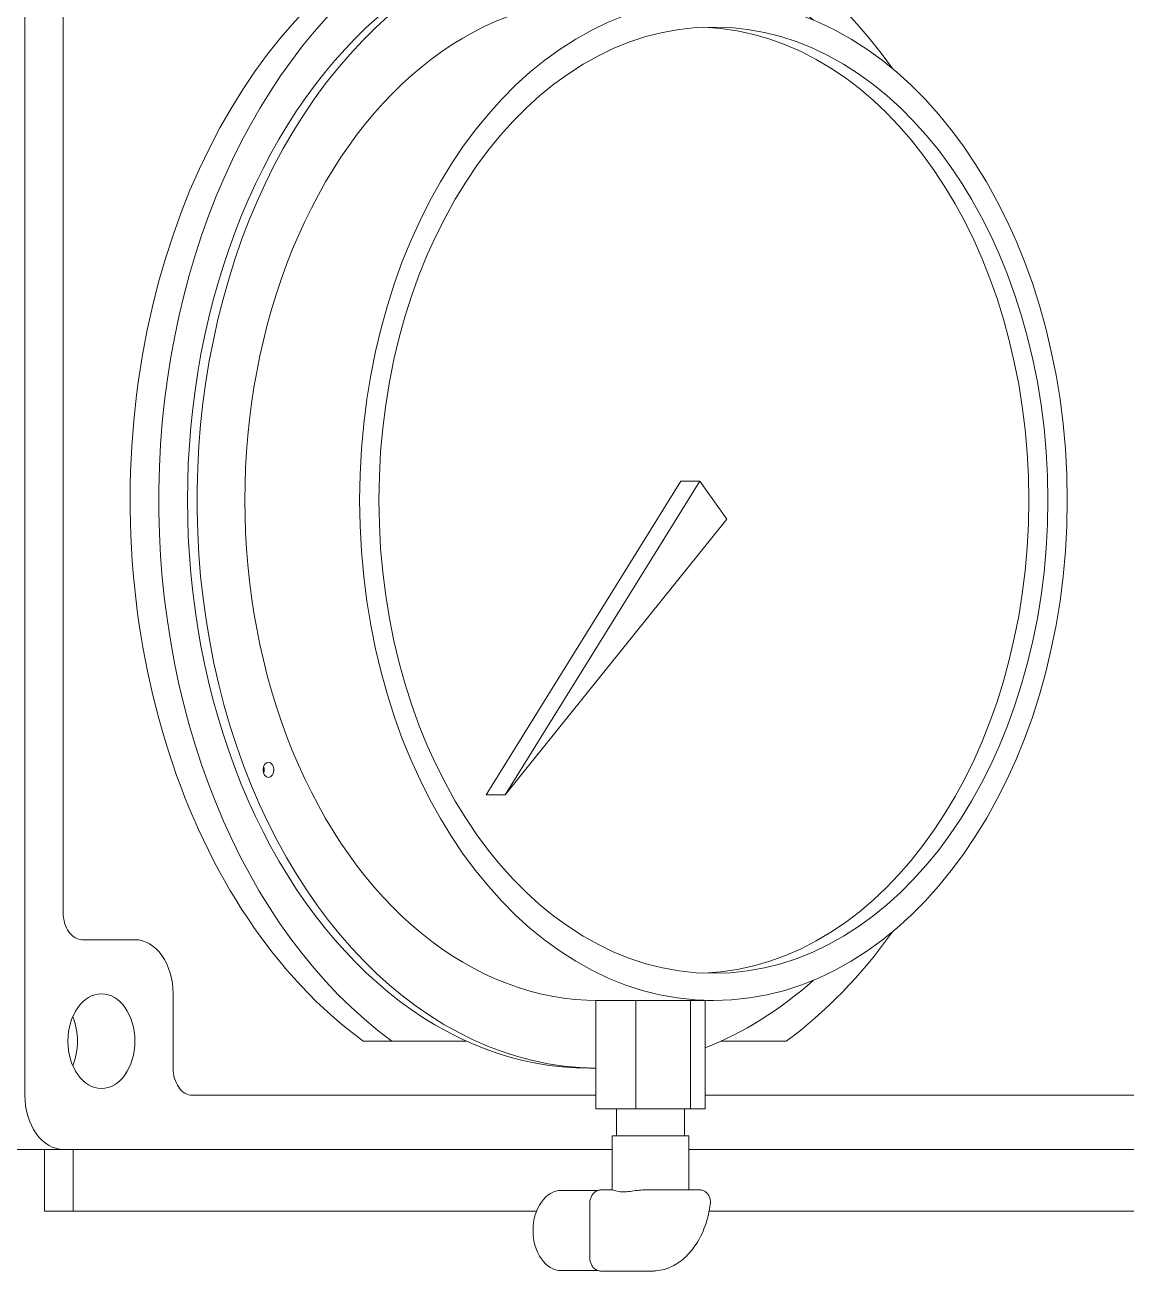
# Model space of a CAD drawing. Header units: inches. Extents: x 20 to 536, y 8 to 344.
# Drawn here: x 128.35 to 133.44, y 121.34 to 127.1 of the extents above; entities that cross this region are included whole.
import ezdxf

# ---------------------------------------------------------------- set-up
doc = ezdxf.new("R2010")
doc.units = ezdxf.units.IN
doc.header["$LTSCALE"] = 16
doc.header["$MEASUREMENT"] = 0
doc.layers.add('Visible (ANSI)', color=7, linetype='Continuous', lineweight=50)

msp = doc.modelspace()

# ---------------------------------------------------------------- linework, layer by layer
at = {"layer": 'Visible (ANSI)', "linetype": 'Continuous', "lineweight": 18}
for p, q in [((128.35036, 122.153472), (128.35036, 129.653472)), ((128.527162, 122.997222), (128.527162, 128.809722)), ((130.481432, 123.542193), (131.381477, 124.991826)), ((130.56982, 123.542193), (131.469865, 124.991826)), ((131.381477, 124.991826), (131.469865, 124.991826)), ((131.469865, 124.991826), (131.594865, 124.815049)), ((131.594865, 124.815049), (130.56982, 123.542193)), ((130.481432, 123.542193), (130.56982, 123.542193)), ((128.858593, 122.872222), (128.61555, 122.872222)), ((129.03537, 122.278508), (129.03537, 122.622222)), ((131.173606, 122.590937), (130.98818, 122.590937)), ((130.98818, 122.590937), (130.98818, 122.090937)), ((131.426902, 122.590937), (131.173606, 122.590937)), ((131.173606, 122.590937), (131.173606, 122.090937)), ((131.426902, 122.590937), (131.426902, 122.090937)), ((131.426902, 122.590937), (131.532365, 122.590937)), ((131.494772, 122.590937), (131.494772, 122.090937)), ((129.914076, 122.403508), (130.046659, 122.403508)), ((130.391725, 122.403508), (130.046659, 122.403508)), ((131.869024, 122.403508), (131.568152, 122.403508)), ((130.957841, 122.278437), (130.98818, 122.278437)), ((130.98818, 122.153508), (129.123758, 122.153508)), ((135.672713, 122.153508), (131.494772, 122.153508)), ((130.98818, 122.090937), (131.173606, 122.090937)), ((131.084496, 122.090937), (131.084496, 121.965937)), ((131.173606, 122.090937), (131.426902, 122.090937)), ((131.398457, 122.090937), (131.398457, 121.965937)), ((131.426902, 122.090937), (131.494772, 122.090937)), ((131.418975, 121.965937), (131.063977, 121.965937)), ((131.063977, 121.965937), (131.063977, 121.715937)), ((131.418975, 121.965937), (131.418975, 121.715937)), ((128.261972, 121.903472), (128.527137, 121.903472)), ((128.440516, 121.618472), (128.440516, 121.903472)), ((131.063977, 121.903472), (128.527137, 121.903472)), ((128.573099, 121.903472), (128.573099, 121.618472)), ((135.74851, 121.903472), (131.418975, 121.903472)), ((130.999562, 121.713697), (130.829776, 121.713697)), ((131.066477, 121.715937), (131.013813, 121.715937)), ((131.263533, 121.715937), (131.211794, 121.715937)), ((131.349197, 121.715937), (131.263533, 121.715937)), ((131.468215, 121.715937), (131.382551, 121.715937)), ((130.960832, 121.653437), (130.960832, 121.403437)), ((128.573099, 121.618472), (128.440516, 121.618472)), ((128.573099, 121.618472), (130.715288, 121.618472)), ((131.512786, 121.618472), (135.399821, 121.618472)), ((130.999562, 121.343178), (130.829776, 121.343178)), ((131.013813, 121.340937), (131.020505, 121.340937)), ((131.020505, 121.340937), (131.241398, 121.340937))]:
    msp.add_line(p, q, dxfattribs=at)
for centre, major_axis, start_param, end_param in [((130.957841, 124.903437), (0, 2.8125), 5.50058137, 8.94884126), ((130.825259, 124.903437), (0, 2.8125), 0, 2.66565596), ((131.002035, 124.903437), (0, -2.625), 2.57741366, 6.2757207), ((135.509792, 124.903437), (0, 2.8125), 0, 2.66565596), ((130.957841, 124.903437), (0, -2.625), 3.14159265, 6.28318531), ((131.002035, 124.903437), (0, -2.3125), 3.14159265, 6.28318531), ((131.443977, 124.903437), (0, -2.186419), 0.02858945, 3.1130032), ((129.431566, 123.657239), (0, 0.035), 4.24524287, 5.17953509), ((128.61555, 122.997222), (0, -0.125), 4.71238898, 6.28318531), ((130.957841, 124.903437), (0, -2.8125), 0.4759367, 0.78260393), ((128.858593, 122.622222), (0, 0.25), 4.71238898, 6.28318531), ((131.002035, 124.903437), (0, -2.625), 0.26868215, 0.56417899), ((128.438749, 122.403472), (0, 0.21875), 4.17128945, 5.25348851), ((129.123758, 122.278508), (0, -0.125), 4.71238898, 6.28318531), ((128.527137, 122.153472), (0, -0.25), 4.71238898, 6.28318531), ((130.829776, 121.528437), (0, 0.18526), 0, 3.14159265)]:
    msp.add_ellipse(centre, major_axis=major_axis, ratio=0.70710678, start_param=start_param, end_param=end_param, dxfattribs=at)
for centre, major_axis in [((131.532365, 124.903437), (0, 2.3125)), ((131.532365, 124.903437), (0, 2.186419)), ((129.475761, 123.657239), (0, -0.035)), ((128.703914, 122.403472), (0, 0.21875))]:
    msp.add_ellipse(centre, major_axis=major_axis, ratio=0.70710678, dxfattribs=at)
for points, knots in [([(131.013813, 121.715937), (131.008584, 121.715937), (131.003368, 121.715026), (130.993461, 121.7116), (130.988823, 121.709021), (130.980138, 121.702421), (130.976269, 121.698256), (130.969684, 121.688961), (130.967068, 121.683772), (130.963195, 121.67305), (130.961938, 121.667509), (130.96099, 121.659097), (130.960832, 121.656267), (130.960832, 121.653437)], [1.57079633, 1.57079633, 1.57079633, 1.57079633, 1.8106307, 1.8106307, 2.06387144, 2.06387144, 2.35521412, 2.35521412, 2.66937339, 2.66937339, 2.98353265, 2.98353265, 3.14159265, 3.14159265, 3.14159265, 3.14159265]), ([(131.066477, 121.715937), (131.068171, 121.71594), (131.070739, 121.715118), (131.082914, 121.711105), (131.097469, 121.706659), (131.115965, 121.706659), (131.134462, 121.706659), (131.157545, 121.711105), (131.191863, 121.715118), (131.201822, 121.71594), (131.211794, 121.715937)], [2.000751798, 2.000751798, 2.000751798, 2.000751798, 2.079672535, 2.079672535, 2.279000165, 2.279000165, 2.279000165, 2.478327794, 2.478327794, 2.557248531, 2.557248531, 2.557248531, 2.557248531]), ([(131.349197, 121.715937), (131.355587, 121.715979), (131.361586, 121.715896), (131.366987, 121.715896), (131.372388, 121.715896), (131.377638, 121.715979), (131.382551, 121.715937)], [1.118517942, 1.118517942, 1.118517942, 1.118517942, 1.176718059, 1.176718059, 1.176718059, 1.234918175, 1.234918175, 1.234918175, 1.234918175]), ([(131.468215, 121.715937), (131.473444, 121.715937), (131.478781, 121.715014), (131.488682, 121.711487), (131.493198, 121.708928), (131.50155, 121.702386), (131.505238, 121.698286), (131.511581, 121.688883), (131.514076, 121.683377), (131.517435, 121.672041), (131.518283, 121.666228), (131.518502, 121.656796), (131.518299, 121.653146), (131.517832, 121.649562)], [0, 0, 0, 0, 0.019797808, 0.019797808, 0.039705899, 0.039705899, 0.061806533, 0.061806533, 0.0874078, 0.0874078, 0.11334431, 0.11334431, 0.12968255, 0.12968255, 0.12968255, 0.12968255]), ([(131.267284, 121.341841), (131.292438, 121.344221), (131.317242, 121.351342), (131.363981, 121.37407), (131.385923, 121.38965), (131.425622, 121.427693), (131.443392, 121.450154), (131.473917, 121.500287), (131.486673, 121.52796), (131.506561, 121.586707), (131.513692, 121.617779), (131.517832, 121.649562)], [3.20841338, 3.20841338, 3.20841338, 3.20841338, 3.47277545, 3.47277545, 3.73713752, 3.73713752, 4.00149959, 4.00149959, 4.26586166, 4.26586166, 4.53022373, 4.53022373, 4.53022373, 4.53022373]), ([(130.960832, 121.403437), (130.960832, 121.397813), (130.961453, 121.392187), (130.963985, 121.381166), (130.965895, 121.375767), (130.971178, 121.365483), (130.974557, 121.360587), (130.983057, 121.351854), (130.988212, 121.348013), (130.999175, 121.342975), (131.004734, 121.341479), (131.011556, 121.340979), (131.012685, 121.340937), (131.013813, 121.340937)], [3.14159265, 3.14159265, 3.14159265, 3.14159265, 3.45575192, 3.45575192, 3.76991118, 3.76991118, 4.08407045, 4.08407045, 4.39822972, 4.39822972, 4.66062317, 4.66062317, 4.71238898, 4.71238898, 4.71238898, 4.71238898]), ([(131.267284, 121.341841), (131.26573, 121.341694), (131.264122, 121.341569), (131.26081, 121.341359), (131.259108, 121.341273), (131.255652, 121.341135), (131.253903, 121.341082), (131.250352, 121.341003), (131.248561, 121.340977), (131.244973, 121.340944), (131.243173, 121.340937), (131.241398, 121.340937)], [0, 0, 0, 0, 0.0129633587, 0.0129633587, 0.0259267175, 0.0259267175, 0.0388900762, 0.0388900762, 0.051853435, 0.051853435, 0.0648167937, 0.0648167937, 0.0648167937, 0.0648167937])]:
    msp.add_open_spline(points, degree=3, knots=knots, dxfattribs=at)

doc.saveas('drawing.dxf')
